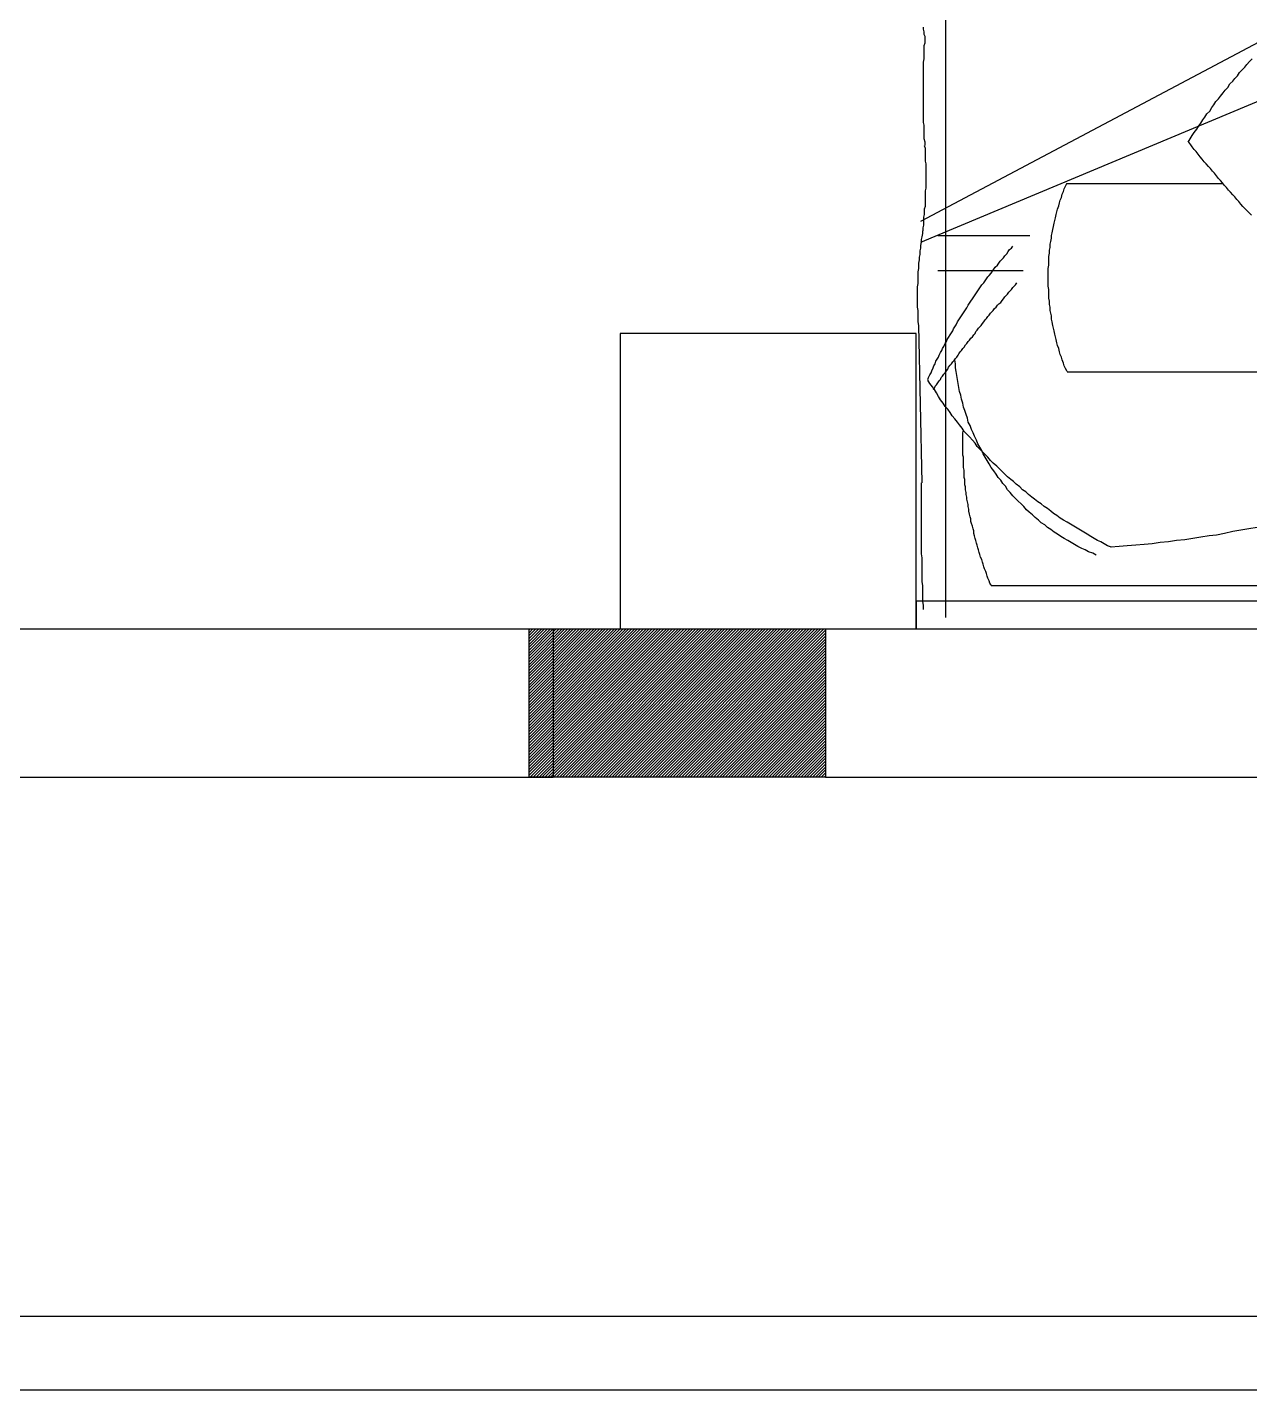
# Model space of a CAD drawing. Extents: x -454308 to 890911, y -14103 to 1343694.
# Drawn here: x 197913.5 to 197987.8, y 656379.7 to 656462.5 of the extents above; entities that cross this region are included whole.
import ezdxf

# ---------------------------------------------------------------- set-up
doc = ezdxf.new("R2010")
doc.units = 0
doc.header["$MEASUREMENT"] = 0
doc.layers.add('A-Wall', color=7, linetype='Continuous', lineweight=30)
doc.layers.add('Text', color=55, linetype='Continuous', lineweight=25)
doc.layers.add('FURN', color=250, linetype='Continuous')

# ---------------------------------------------------------------- blocks, each defined once
blk = doc.blocks.new('EGVSVS')
at = {"layer": 'A-Wall'}
h = blk.add_hatch(dxfattribs=at)
h.set_pattern_fill('ANSI31', color=256, style=0)
h.set_pattern_definition([(45, (0, 0), (-0.088388347648, 0.088388347648), [])])
h.paths.add_polyline_path([(188258.493, 672097.506), (188258.493, 672106.506), (188240.493, 672106.506), (188240.493, 672097.506)])
blk.add_lwpolyline([(188240.493, 672106.506), (188258.493, 672106.506), (188258.493, 672097.506), (188240.493, 672097.506)], close=True, dxfattribs=at)
blk = doc.blocks.new('BD')
at = {"layer": 'FURN'}
for points in [[(166042.034, 672824.709), (166059.993, 672824.709), (166059.993, 672806.709), (166042.034, 672806.709), (166042.034, 672824.709)], [(166035.212, 672806.422), (166001.596, 672743.052)], [(166036.486, 672806.422), (166009.527, 672741.983)], [(166024.157, 672806.175), (166023.993, 672806.175), (166023.87, 672806.216), (166023.705, 672806.216), (166023.541, 672806.257), (166023.418, 672806.257)], [(166030.609, 672806.175), (166030.404, 672806.175), (166030.198, 672806.216), (166029.993, 672806.216), (166029.787, 672806.216), (166029.582, 672806.216), (166029.376, 672806.216), (166029.212, 672806.257), (166029.007, 672806.257), (166028.801, 672806.257), (166028.596, 672806.257), (166028.39, 672806.257), (166028.185, 672806.257), (166027.979, 672806.257), (166027.774, 672806.257), (166027.568, 672806.257), (166027.363, 672806.257), (166027.157, 672806.257), (166026.952, 672806.257), (166026.787, 672806.257), (166026.582, 672806.257), (166026.376, 672806.257), (166026.171, 672806.257), (166025.965, 672806.257), (166025.76, 672806.257), (166025.555, 672806.257), (166025.349, 672806.216), (166025.144, 672806.216), (166024.938, 672806.216), (166024.733, 672806.216), (166024.527, 672806.216), (166024.363, 672806.175), (166024.157, 672806.175)], [(166030.609, 672806.216), (166030.774, 672806.175), (166030.938, 672806.175), (166031.102, 672806.175), (166031.267, 672806.175), (166031.39, 672806.175), (166031.555, 672806.175), (166031.719, 672806.134), (166031.883, 672806.134), (166032.048, 672806.134), (166032.212, 672806.134), (166032.376, 672806.134), (166032.541, 672806.134), (166032.705, 672806.134), (166032.87, 672806.134), (166033.034, 672806.134), (166033.198, 672806.134), (166033.363, 672806.175), (166033.527, 672806.175), (166033.692, 672806.175), (166033.856, 672806.175), (166034.02, 672806.175), (166034.185, 672806.175), (166034.308, 672806.175), (166034.472, 672806.216), (166034.637, 672806.216), (166034.801, 672806.216), (166034.965, 672806.257), (166035.13, 672806.257), (166035.294, 672806.257), (166035.459, 672806.257), (166035.623, 672806.298), (166035.787, 672806.298)], [(166041.541, 672806.545), (166041.335, 672806.586), (166041.171, 672806.586), (166040.965, 672806.586), (166040.801, 672806.586), (166040.637, 672806.586), (166040.431, 672806.627), (166040.267, 672806.627), (166040.102, 672806.627), (166039.897, 672806.627), (166039.733, 672806.627), (166039.527, 672806.627), (166039.363, 672806.627), (166039.198, 672806.627), (166038.993, 672806.586), (166038.829, 672806.586), (166038.664, 672806.586), (166038.459, 672806.586), (166038.294, 672806.586), (166038.089, 672806.545), (166037.924, 672806.545), (166037.76, 672806.545), (166037.555, 672806.504), (166037.39, 672806.504), (166037.226, 672806.463), (166037.02, 672806.463), (166036.856, 672806.422), (166036.692, 672806.422), (166036.486, 672806.381), (166036.322, 672806.381), (166036.157, 672806.34), (166035.952, 672806.298), (166035.787, 672806.298)], [(166044.829, 672806.011), (166044.705, 672805.97), (166044.541, 672805.887), (166044.418, 672805.805), (166044.294, 672805.764), (166044.13, 672805.682), (166044.007, 672805.641), (166043.883, 672805.559), (166043.719, 672805.518), (166043.596, 672805.435), (166043.472, 672805.353), (166043.349, 672805.312), (166043.185, 672805.23), (166043.061, 672805.148), (166042.938, 672805.107), (166042.815, 672805.024), (166042.65, 672804.942), (166042.527, 672804.86), (166042.404, 672804.819), (166042.281, 672804.737), (166042.116, 672804.655), (166041.993, 672804.572), (166041.87, 672804.49), (166041.746, 672804.449), (166041.623, 672804.367), (166041.5, 672804.285), (166041.335, 672804.203), (166041.212, 672804.12), (166041.089, 672804.038), (166040.965, 672803.956), (166040.842, 672803.874), (166040.719, 672803.792), (166040.596, 672803.709), (166040.472, 672803.627), (166040.308, 672803.545), (166040.185, 672803.463), (166040.061, 672803.381), (166039.938, 672803.298), (166039.815, 672803.216), (166039.692, 672803.134), (166039.568, 672803.052), (166039.445, 672802.97), (166039.322, 672802.887), (166039.198, 672802.805), (166039.075, 672802.723), (166038.952, 672802.6), (166038.829, 672802.518), (166038.705, 672802.435), (166038.582, 672802.353), (166038.5, 672802.271), (166038.376, 672802.148), (166038.253, 672802.066), (166038.13, 672801.983), (166038.007, 672801.901), (166037.883, 672801.778), (166037.76, 672801.696), (166037.637, 672801.614), (166037.513, 672801.49), (166037.431, 672801.408), (166037.308, 672801.326), (166037.185, 672801.203), (166037.061, 672801.12), (166036.938, 672801.038), (166036.856, 672800.915), (166036.733, 672800.833)], [(166051.116, 672806.34), (166041.541, 672806.545)], [(166055.02, 672794.833), (166054.938, 672795.079), (166054.815, 672795.285), (166054.692, 672795.49), (166054.609, 672795.696), (166054.486, 672795.901), (166054.363, 672796.107), (166054.239, 672796.312), (166054.116, 672796.518), (166053.993, 672796.723), (166053.87, 672796.929), (166053.746, 672797.134), (166053.623, 672797.34), (166053.5, 672797.545), (166053.376, 672797.751), (166053.253, 672797.956), (166053.089, 672798.161), (166052.965, 672798.367), (166052.842, 672798.531), (166052.678, 672798.737), (166052.555, 672798.942), (166052.39, 672799.107), (166052.267, 672799.312), (166052.102, 672799.518), (166051.979, 672799.682), (166051.815, 672799.887), (166051.65, 672800.052), (166051.527, 672800.257), (166051.363, 672800.422), (166051.198, 672800.627), (166051.034, 672800.792), (166050.911, 672800.956), (166050.746, 672801.161), (166050.582, 672801.326), (166050.418, 672801.49), (166050.253, 672801.655), (166050.089, 672801.819), (166049.924, 672802.024), (166049.76, 672802.189), (166049.555, 672802.353), (166049.39, 672802.518), (166049.226, 672802.682), (166049.061, 672802.846), (166048.897, 672803.011), (166048.692, 672803.134), (166048.527, 672803.298), (166048.322, 672803.463), (166048.157, 672803.627), (166047.993, 672803.792), (166047.787, 672803.915), (166047.582, 672804.079), (166047.418, 672804.203), (166047.212, 672804.367), (166047.048, 672804.531), (166046.842, 672804.655), (166046.637, 672804.778), (166046.472, 672804.942), (166046.267, 672805.066), (166046.061, 672805.23), (166045.856, 672805.353), (166045.65, 672805.477), (166045.445, 672805.6), (166045.281, 672805.723), (166045.075, 672805.887), (166044.87, 672806.011)], [(166058.801, 672806.257), (166058.555, 672806.257), (166058.308, 672806.298), (166058.061, 672806.298), (166057.815, 672806.298), (166057.568, 672806.298), (166057.363, 672806.298), (166057.116, 672806.34), (166056.87, 672806.34), (166056.623, 672806.34), (166056.376, 672806.34), (166056.171, 672806.34), (166055.924, 672806.34), (166055.678, 672806.34), (166055.431, 672806.381), (166055.185, 672806.381), (166054.938, 672806.381), (166054.733, 672806.381), (166054.486, 672806.381), (166054.239, 672806.381), (166053.993, 672806.381), (166053.746, 672806.381), (166053.5, 672806.381), (166053.294, 672806.381), (166053.048, 672806.381), (166052.801, 672806.381), (166052.555, 672806.381), (166052.308, 672806.381), (166052.061, 672806.381), (166051.856, 672806.381), (166051.609, 672806.381), (166051.363, 672806.381), (166051.116, 672806.381)], [(166058.308, 672731.833), (166058.308, 672806.709), (166059.993, 672806.709), (166059.993, 672731.833), (166058.308, 672731.833)], [(166036.075, 672805.394), (166036.075, 672799.805)], [(166038.212, 672805.394), (166038.212, 672800.216)], [(166045.445, 672805.682), (166045.363, 672805.6), (166045.239, 672805.559), (166045.157, 672805.477), (166045.034, 672805.394), (166044.911, 672805.312), (166044.829, 672805.23), (166044.705, 672805.189), (166044.623, 672805.107), (166044.5, 672805.024), (166044.418, 672804.942), (166044.294, 672804.86), (166044.212, 672804.778), (166044.089, 672804.737), (166043.965, 672804.655), (166043.883, 672804.572), (166043.76, 672804.49), (166043.678, 672804.408), (166043.555, 672804.326), (166043.472, 672804.244), (166043.349, 672804.161), (166043.267, 672804.12), (166043.144, 672804.038), (166043.061, 672803.956), (166042.938, 672803.874), (166042.856, 672803.792), (166042.733, 672803.709), (166042.65, 672803.627), (166042.527, 672803.545), (166042.445, 672803.463), (166042.322, 672803.381), (166042.239, 672803.298), (166042.116, 672803.216), (166042.034, 672803.134), (166041.911, 672803.093), (166041.829, 672803.011), (166041.705, 672802.929), (166041.623, 672802.846), (166041.541, 672802.764), (166041.418, 672802.682), (166041.335, 672802.6), (166041.212, 672802.518), (166041.13, 672802.435), (166041.007, 672802.353), (166040.924, 672802.271), (166040.801, 672802.189), (166040.719, 672802.107), (166040.637, 672802.024), (166040.513, 672801.942), (166040.431, 672801.86), (166040.308, 672801.778), (166040.226, 672801.696), (166040.144, 672801.572), (166040.02, 672801.49), (166039.938, 672801.408), (166039.815, 672801.326), (166039.733, 672801.244), (166039.65, 672801.161), (166039.527, 672801.079), (166039.445, 672800.997), (166039.363, 672800.915), (166039.239, 672800.833), (166039.157, 672800.751), (166039.075, 672800.668), (166038.952, 672800.586)], [(166059.294, 672804.901), (165983.226, 672804.901)], [(166055.513, 672795.778), (166055.39, 672795.983), (166055.308, 672796.23), (166055.185, 672796.435), (166055.102, 672796.641), (166054.979, 672796.887), (166054.856, 672797.093), (166054.733, 672797.298), (166054.609, 672797.504), (166054.486, 672797.709), (166054.363, 672797.915), (166054.239, 672798.12), (166054.116, 672798.326), (166053.952, 672798.531), (166053.829, 672798.737), (166053.664, 672798.901), (166053.541, 672799.107), (166053.376, 672799.271), (166053.212, 672799.477), (166053.048, 672799.641), (166052.883, 672799.846), (166052.76, 672800.011), (166052.555, 672800.175), (166052.39, 672800.34), (166052.226, 672800.504), (166052.061, 672800.668), (166051.897, 672800.833), (166051.692, 672800.997), (166051.527, 672801.161), (166051.322, 672801.285), (166051.157, 672801.449), (166050.952, 672801.572), (166050.787, 672801.737), (166050.582, 672801.86), (166050.376, 672801.983), (166050.171, 672802.148), (166049.965, 672802.271), (166049.76, 672802.394), (166049.555, 672802.518), (166049.349, 672802.641), (166049.144, 672802.723), (166048.938, 672802.846), (166048.733, 672802.97), (166048.527, 672803.052), (166048.281, 672803.175), (166048.075, 672803.257), (166047.87, 672803.34), (166047.623, 672803.422), (166047.418, 672803.545), (166047.171, 672803.586), (166046.965, 672803.668), (166046.719, 672803.751), (166046.513, 672803.833), (166046.267, 672803.874), (166046.02, 672803.956), (166045.774, 672803.997), (166045.568, 672804.079), (166045.322, 672804.12), (166045.075, 672804.161), (166044.829, 672804.203), (166044.582, 672804.244), (166044.335, 672804.285), (166044.13, 672804.326), (166043.883, 672804.326), (166043.637, 672804.367)], [(166057.322, 672802.148), (166057.198, 672802.23), (166057.075, 672802.271), (166056.911, 672802.353), (166056.787, 672802.394), (166056.623, 672802.435), (166056.5, 672802.477), (166056.335, 672802.559), (166056.212, 672802.6), (166056.048, 672802.641), (166055.924, 672802.682), (166055.76, 672802.723), (166055.637, 672802.805), (166055.472, 672802.846), (166055.349, 672802.887), (166055.185, 672802.929), (166055.061, 672802.97), (166054.897, 672803.011), (166054.774, 672803.052), (166054.609, 672803.093), (166054.486, 672803.134), (166054.322, 672803.175), (166054.198, 672803.216), (166054.034, 672803.216), (166053.911, 672803.257), (166053.746, 672803.298), (166053.582, 672803.34), (166053.459, 672803.381), (166053.294, 672803.381), (166053.171, 672803.422), (166053.007, 672803.463), (166052.842, 672803.504), (166052.719, 672803.504), (166052.555, 672803.545), (166052.431, 672803.545), (166052.267, 672803.586), (166052.102, 672803.627), (166051.979, 672803.627), (166051.815, 672803.668), (166051.692, 672803.668), (166051.527, 672803.709), (166051.363, 672803.709), (166051.239, 672803.751), (166051.075, 672803.751), (166050.911, 672803.751), (166050.787, 672803.792), (166050.623, 672803.792), (166050.459, 672803.792), (166050.335, 672803.792), (166050.171, 672803.833), (166050.007, 672803.833), (166049.883, 672803.833), (166049.719, 672803.833), (166049.555, 672803.833), (166049.431, 672803.874), (166049.267, 672803.874), (166049.102, 672803.874), (166048.979, 672803.874), (166048.815, 672803.874), (166048.65, 672803.874), (166048.527, 672803.874), (166048.363, 672803.874), (166048.198, 672803.874), (166048.075, 672803.874), (166047.911, 672803.833)], [(166057.363, 672734.915), (166057.363, 672802.148)], [(166044.335, 672797.545), (166044.171, 672797.627), (166044.007, 672797.709), (166043.842, 672797.751), (166043.637, 672797.833), (166043.472, 672797.874), (166043.308, 672797.956), (166043.144, 672797.997), (166042.938, 672798.038), (166042.774, 672798.12), (166042.609, 672798.161), (166042.404, 672798.203), (166042.239, 672798.244), (166042.075, 672798.285), (166041.87, 672798.326), (166041.705, 672798.367), (166041.541, 672798.408), (166041.335, 672798.449), (166041.171, 672798.49), (166040.965, 672798.49), (166040.801, 672798.531), (166040.637, 672798.572), (166040.431, 672798.572), (166040.267, 672798.614), (166040.061, 672798.614), (166039.897, 672798.655), (166039.733, 672798.655), (166039.527, 672798.655), (166039.363, 672798.655), (166039.157, 672798.696), (166038.993, 672798.696), (166038.787, 672798.696), (166038.623, 672798.696), (166038.418, 672798.696), (166038.253, 672798.696), (166038.089, 672798.696), (166037.883, 672798.655), (166037.719, 672798.655), (166037.513, 672798.655), (166037.349, 672798.655), (166037.144, 672798.614), (166036.979, 672798.614), (166036.815, 672798.572), (166036.609, 672798.572), (166036.445, 672798.531), (166036.239, 672798.49), (166036.075, 672798.49), (166035.911, 672798.449), (166035.705, 672798.408), (166035.541, 672798.367), (166035.335, 672798.326), (166035.171, 672798.285), (166035.007, 672798.244), (166034.801, 672798.203), (166034.637, 672798.161), (166034.472, 672798.12), (166034.267, 672798.038), (166034.102, 672797.997), (166033.938, 672797.956), (166033.774, 672797.874), (166033.568, 672797.833), (166033.404, 672797.751), (166033.239, 672797.709), (166033.075, 672797.627), (166032.87, 672797.545)], [(166032.911, 672797.545), (166032.911, 672788.093)], [(166044.376, 672770.545), (166044.376, 672797.545)], [(166053.829, 672785.997), (166053.911, 672786.49), (166053.993, 672786.983), (166054.075, 672787.477), (166054.198, 672787.97), (166054.281, 672788.463), (166054.322, 672788.915), (166054.404, 672789.408), (166054.486, 672789.901), (166054.568, 672790.394), (166054.609, 672790.887), (166054.692, 672791.381), (166054.733, 672791.874), (166054.815, 672792.367), (166054.856, 672792.86), (166054.897, 672793.353), (166054.938, 672793.887), (166054.979, 672794.381), (166055.02, 672794.874)], [(166030.404, 672790.189), (166030.198, 672790.066), (166029.993, 672789.942), (166029.829, 672789.819), (166029.623, 672789.655), (166029.418, 672789.531), (166029.253, 672789.408), (166029.048, 672789.285), (166028.883, 672789.161), (166028.678, 672789.038), (166028.513, 672788.874), (166028.308, 672788.751), (166028.144, 672788.627), (166027.938, 672788.504), (166027.774, 672788.34), (166027.609, 672788.216), (166027.404, 672788.052), (166027.239, 672787.929), (166027.075, 672787.764), (166026.87, 672787.641), (166026.705, 672787.477), (166026.541, 672787.353), (166026.376, 672787.189), (166026.171, 672787.066), (166026.007, 672786.901), (166025.842, 672786.737), (166025.678, 672786.614), (166025.513, 672786.449), (166025.349, 672786.285)], [(166034.842, 672786.326), (166034.719, 672786.449), (166034.596, 672786.572), (166034.431, 672786.737), (166034.308, 672786.86), (166034.185, 672786.983), (166034.02, 672787.107), (166033.897, 672787.23), (166033.733, 672787.353), (166033.609, 672787.477), (166033.445, 672787.6), (166033.322, 672787.723), (166033.157, 672787.846), (166033.034, 672787.97), (166032.87, 672788.093), (166032.746, 672788.216), (166032.623, 672788.34), (166032.459, 672788.463), (166032.294, 672788.586), (166032.171, 672788.709), (166032.007, 672788.833), (166031.883, 672788.956), (166031.719, 672789.079), (166031.596, 672789.203), (166031.431, 672789.326), (166031.308, 672789.449), (166031.144, 672789.572), (166030.979, 672789.696), (166030.856, 672789.819), (166030.692, 672789.942), (166030.568, 672790.024), (166030.404, 672790.148)]]:
    blk.add_lwpolyline(points, dxfattribs=at)

msp = doc.modelspace()

# ---------------------------------------------------------------- linework, layer by layer
at = {"layer": 'A-Wall'}
for points in [[(197962.013, 656416.911), (198081.787, 656416.911), (198081.787, 656447.64)], [(197962.013, 656425.911), (198072.787, 656425.911), (198072.787, 656447.64)], [(197907.992, 656425.911), (197945.472, 656425.911)], [(197945.472, 656425.911), (197945.472, 656416.911)], [(197885.492, 656416.911), (197945.472, 656416.911)], [(197590.444, 656384.157), (198160.684, 656384.157)], [(197581.486, 656379.678), (198165.164, 656379.678)]]:
    msp.add_lwpolyline(points, dxfattribs=at)

# ---------------------------------------------------------------- block references
msp.add_blockref('EGVSVS', (9703.52, -15680.595), dxfattribs=at)
at = {"layer": 'Text', "xscale": -1, "rotation": 90}
msp.add_blockref('BD', (870774.24, 822485.904), dxfattribs=at)

doc.saveas('drawing.dxf')
